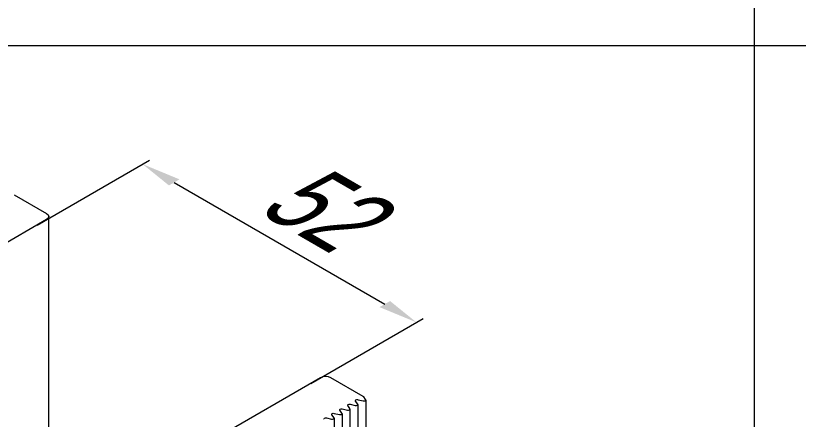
# Model space of a CAD drawing. Extents: x -37 to 4620, y -49 to 348.
# Drawn here: x 1588.61 to 1609.64, y 41.02 to 51.85 of the extents above; entities that cross this region are included whole.
import ezdxf

# ---------------------------------------------------------------- set-up
doc = ezdxf.new("R2010")
doc.units = 0
doc.header["$LTSCALE"] = 5
for name, color, linetype, lineweight in [('4', 160, 'CONTINUOUS', 18), ('PV-39847', 7, 'CONTINUOUS', 15), ('Рамки', 1, 'CONTINUOUS', 15)]:
    doc.layers.add(name, color=color, linetype=linetype, lineweight=lineweight)
doc.styles.add('14', font='RUSS.SHX', dxfattribs={"width": 0.7, "height": 14})

msp = doc.modelspace()

# ---------------------------------------------------------------- linework, layer by layer
at = {"layer": '4', "lineweight": 13, "extrusion": (-5e-16, 0.816497, 0.57735)}
for p, q in [((1589.19, 46.232, 726.63), (1592.208, 47.974, 724.165)), ((1592.873, 47.378, 725.008), (1598.53, 44.112, 729.627)), ((1596.544, 41.986, 732.634), (1599.562, 43.729, 730.17))]:
    msp.add_line(p, q, dxfattribs=at)
at = {"layer": '4', "extrusion": (-5e-16, 0.816497, 0.57735)}
for points in [[(-1592.731, 564.754, 457.268), (-1593.014, 564.471, 457.268), (-1592.024, 563.764, 457.268)], [(-1598.388, 570.411, 457.268), (-1598.671, 570.128, 457.268), (-1599.378, 571.118, 457.268)]]:
    msp.add_solid(points, dxfattribs=at)
at = {"layer": 'PV-39847', "lineweight": 13, "extrusion": (-5e-16, 0.816497, 0.57735)}
for p, q in [((1588.578, 47.044, 729.711), (1589.446, 46.543, 729.711)), ((1589.505, 37.922, 729.711), (1589.505, 46.461, 729.711)), ((1589.446, 46.38, 729.711), (1576.86, 39.113, 729.711)), ((1596.8, 42.134, 729.711), (1586.42, 36.141, 729.711)), ((1597.951, 41.633, 729.711), (1597.083, 42.134, 729.711)), ((1597.597, 41.426, 729.711), (1597.736, 41.393, 729.711)), ((1597.801, 41.431, 729.711), (1597.744, 41.511, 729.711)), ((1597.805, 41.42, 729.711), (1597.805, 31.622, 729.711)), ((1597.809, 41.548, 729.711), (1597.948, 41.515, 729.711)), ((1598.013, 41.553, 729.711), (1597.964, 41.621, 729.711)), ((1598.017, 41.542, 729.711), (1598.017, 31.744, 729.711)), ((1597.377, 41.186, 729.711), (1597.32, 41.266, 729.711)), ((1597.385, 41.303, 729.711), (1597.524, 41.27, 729.711)), ((1597.589, 41.308, 729.711), (1597.532, 41.388, 729.711)), ((1597.593, 41.297, 729.711), (1597.593, 31.499, 729.711)), ((1596.961, 41.058, 729.711), (1597.099, 41.025, 729.711)), ((1597.165, 41.063, 729.711), (1597.107, 41.143, 729.711)), ((1597.168, 41.052, 729.711), (1597.168, 31.254, 729.711)), ((1597.173, 41.181, 729.711), (1597.311, 41.148, 729.711)), ((1597.38, 41.175, 729.711), (1597.38, 31.377, 729.711))]:
    msp.add_line(p, q, dxfattribs=at)
at = {"layer": 'PV-39847', "lineweight": 13, "extrusion": (-6e-16, 0, -1)}
msp.add_ellipse((1589.305, 46.461, 729.711), major_axis=(0.2, 0), ratio=0.57735, start_param=-0.785398, end_param=0.785398, dxfattribs=at)
at = {"layer": 'PV-39847', "lineweight": 13}
for centre, major_axis, start_param, end_param in [((1596.942, 42.052, 729.711), (-0.2, 0), -2.356194, -0.785398), ((1597.909, 41.608, 729.711), (0.06, 0), 0.390607, 0.785398), ((1597.755, 41.42, 729.711), (0.05, 0), -1.961403, 0.390607), ((1597.967, 41.542, 729.711), (0.05, 0), -1.961403, 0.390607), ((1597.543, 41.297, 729.711), (0.05, 0), -1.961403, 0.390607), ((1597.118, 41.052, 729.711), (0.05, 0), -1.961403, 0.390607), ((1597.33, 41.175, 729.711), (0.05, 0), -1.961403, 0.390607)]:
    msp.add_ellipse(centre, major_axis=major_axis, ratio=0.57735, start_param=start_param, end_param=end_param, dxfattribs=at)
at = {"layer": 'PV-39847', "lineweight": 13, "extrusion": (-6e-16, 1e-16, -1)}
for centre in [(1597.578, 41.399, 729.711), (1597.366, 41.277, 729.711), (1597.154, 41.154, 729.711)]:
    msp.add_ellipse(centre, major_axis=(-0.05, 0), ratio=0.57735, start_param=-0.390607, end_param=1.961403, dxfattribs=at)
at = {"layer": 'PV-39847', "lineweight": 13, "extrusion": (-5e-16, 2e-16, -1)}
msp.add_ellipse((1597.79, 41.522, 729.711), major_axis=(-0.05, 0), ratio=0.57735, start_param=-0.390607, end_param=1.961403, dxfattribs=at)
at = {"layer": 'PV-39847', "lineweight": 13, "extrusion": (-5e-16, 1e-16, -1)}
msp.add_ellipse((1596.942, 41.032, 729.711), major_axis=(-0.05, 0), ratio=0.57735, start_param=-0.390607, end_param=1.961403, dxfattribs=at)
at = {"layer": 'Рамки'}
msp.add_line((1608.447, 279.851), (1608.447, 13.351), dxfattribs=at)
at = {"layer": 'Рамки', "linetype": 'Continuous'}
msp.add_line((1495, 51.052), (1659.803, 51.053), dxfattribs=at)

# ---------------------------------------------------------------- texts
at = {"layer": '4', "lineweight": 13, "extrusion": (4e-16, -0.816497, 0.57735), "insert": (1597.064, 46.591, 728.472), "char_height": 2.8, "attachment_point": 5, "text_direction": (0.707107, -0.408248, -0.57735), "style": '14'}
msp.add_mtext('\\A1;52', dxfattribs=at)

doc.saveas('drawing.dxf')
